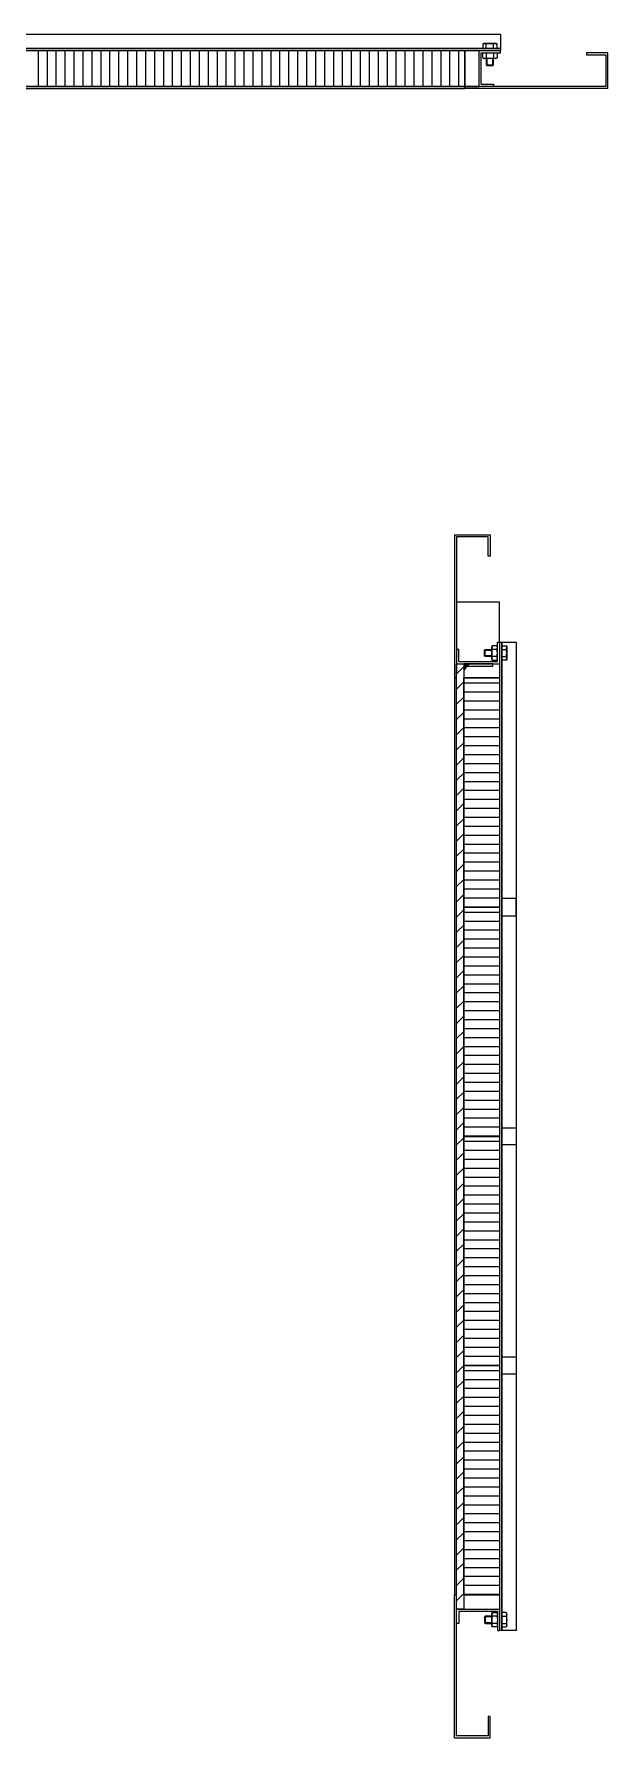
# Model space of a CAD drawing. Header units: inches. Extents: x 49419 to 111780, y 786065 to 1579898.
# Drawn here: x 59273 to 59674, y 787479 to 788669 of the extents above; entities that cross this region are included whole.
import ezdxf

# ---------------------------------------------------------------- set-up
doc = ezdxf.new("R2010")
doc.units = ezdxf.units.IN
doc.header["$MEASUREMENT"] = 0
doc.layers.add('tbi', color=7, linetype='Continuous', lineweight=20)
doc.layers.add('Thanh chiu luc', color=5, linetype='Continuous', lineweight=25)

msp = doc.modelspace()

# ---------------------------------------------------------------- hatches: boundary and pattern name
at = {"layer": 'tbi', "linetype": 'Continuous'}
h = msp.add_hatch(color=5, dxfattribs=at)
h.dxf.hatch_style = 1
h.paths.add_polyline_path([(59578.65, 788229.45), (59573.65, 788229.45), (59573.65, 788224.17, -0.2667543)])

# ---------------------------------------------------------------- linework, layer by layer
at = {"color": 8, "linetype": 'Continuous'}
for points, elevation in [([(59596.84, 788659), (59596.84, 788662.14), (59596.2, 788662.5), (59587.47, 788662.5), (59586.84, 788662.14), (59586.84, 788659)], -4), ([(59596.84, 788652.37), (59596.2, 788652.01), (59587.47, 788652.01), (59586.84, 788652.37), (59586.84, 788655.64), (59587.47, 788656.01), (59596.2, 788656.01), (59596.84, 788655.64)], -4), ([(59593.52, 788241.95), (59593.15, 788241.32), (59593.15, 788232.59), (59593.52, 788231.95), (59596.78, 788231.95), (59597.15, 788232.59), (59597.15, 788241.32), (59596.78, 788241.95)], -2), ([(59600.15, 788241.95), (59603.28, 788241.95), (59603.65, 788241.32), (59603.65, 788232.59), (59603.28, 788231.95), (59600.15, 788231.95)], -2), ([(59593.52, 787556.95), (59593.15, 787557.59), (59593.15, 787566.32), (59593.52, 787566.95), (59596.78, 787566.95), (59597.15, 787566.32), (59597.15, 787557.59), (59596.78, 787556.95)], -2), ([(59600.15, 787556.95), (59603.28, 787556.95), (59603.65, 787557.59), (59603.65, 787566.32), (59603.28, 787566.95), (59600.15, 787566.95)], -2)]:
    msp.add_lwpolyline(points, close=True, dxfattribs=dict(at, elevation=elevation))
for points, elevation in [([(59586.84, 788662.14, -0.2948), (59589.34, 788662.14, -0.1474), (59594.34, 788662.14, -0.2948), (59596.84, 788662.14, -0.2948)], -4), ([(59586.84, 788655.64, -0.2948), (59589.34, 788655.64, -0.1474), (59594.34, 788655.64, -0.2948), (59596.84, 788655.64, -0.2948)], -4), ([(59586.84, 788652.37, 0.2948), (59589.34, 788652.37, 0.1474), (59594.34, 788652.37, 0.2948), (59596.84, 788652.37, 0.2948)], -4), ([(59593.52, 788231.95, -0.2948), (59593.52, 788234.45, -0.1474), (59593.52, 788239.45, -0.2948), (59593.52, 788241.95, -0.2948)], -2), ([(59596.78, 788231.95, 0.2948), (59596.78, 788234.45, 0.1474), (59596.78, 788239.45, 0.2948), (59596.78, 788241.95, 0.2948)], -2), ([(59603.28, 788231.95, 0.2948), (59603.28, 788234.45, 0.1474), (59603.28, 788239.45, 0.2948), (59603.28, 788241.95, 0.2948)], -2), ([(59593.52, 787566.95, 0.2948), (59593.52, 787564.45, 0.1474), (59593.52, 787559.45, 0.2948), (59593.52, 787556.95, 0.2948)], -2), ([(59596.78, 787566.95, -0.2948), (59596.78, 787564.45, -0.1474), (59596.78, 787559.45, -0.2948), (59596.78, 787556.95, -0.2948)], -2), ([(59603.28, 787566.95, -0.2948), (59603.28, 787564.45, -0.1474), (59603.28, 787559.45, -0.2948), (59603.28, 787556.95, -0.2948)], -2)]:
    msp.add_lwpolyline(points, format="xyb", dxfattribs=dict(at, elevation=elevation))
for points, elevation in [([(59589.34, 788659), (59589.34, 788662.14)], -4), ([(59594.34, 788659), (59594.34, 788662.14)], -4), ([(59589.34, 788655.64), (59589.34, 788652.37)], -4), ([(59594.34, 788655.64), (59594.34, 788652.37)], -4), ([(59596.78, 788239.45), (59593.52, 788239.45)], -2), ([(59596.78, 788234.45), (59593.52, 788234.45)], -2), ([(59600.15, 788239.45), (59603.28, 788239.45)], -2), ([(59600.15, 788234.45), (59603.28, 788234.45)], -2), ([(59596.78, 787564.45), (59593.52, 787564.45)], -2), ([(59596.78, 787559.45), (59593.52, 787559.45)], -2), ([(59600.15, 787564.45), (59603.28, 787564.45)], -2), ([(59600.15, 787559.45), (59603.28, 787559.45)], -2)]:
    msp.add_lwpolyline(points, dxfattribs=dict(at, elevation=elevation))
at = {"layer": 'tbi', "linetype": 'Continuous'}
for p, q in [((58589.34, 788657.51), (59599.34, 788657.51)), ((59584.34, 788632.51, 2), (59584.34, 788657.51, -0.55)), ((59585.84, 788634.01, 2), (59585.84, 788656.01, 1.27)), ((59585.84, 788656.01, 2), (59599.34, 788656.01, 2)), ((59599.34, 788656.01), (59599.34, 788657.51)), ((59599.34, 788656.01), (59599.34, 788657.51)), ((59674.34, 788656.01), (59659.34, 788656.01)), ((59659.34, 788656.01, 2), (59659.34, 788654.51, 2)), ((59659.34, 788654.51, 2), (59672.84, 788654.51, 2)), ((59672.84, 788654.51, 2), (59672.84, 788632.51, 2)), ((59674.34, 788631.01), (59674.34, 788656.01)), ((58614.34, 788631.01), (59574.34, 788631.01)), ((59672.84, 788632.51, 2), (59574.34, 788632.51, 2)), ((59574.34, 788631.01), (59574.34, 788632.51, 2)), ((59674.34, 788631.01), (59574.34, 788631.01)), ((59594.34, 788632.51), (59584.34, 788632.51)), ((59585.84, 788634.01, 2), (59594.34, 788634.01, 2)), ((59594.34, 788634.01, 2), (59594.34, 788632.51, 2)), ((59567.15, 788319.45), (59592.15, 788319.45)), ((59567.15, 788319.45), (59567.15, 788219.45)), ((59590.65, 788317.95, 2), (59568.65, 788317.95, 2)), ((59568.65, 788317.95, 2), (59568.65, 788222.95, 2)), ((59590.65, 788304.45, 2), (59590.65, 788317.95, 2)), ((59592.15, 788319.45), (59592.15, 788304.45)), ((59592.15, 788304.45, 2), (59590.65, 788304.45, 2)), ((59597.15, 788230.95, 2), (59597.15, 788244.45, 2)), ((59597.15, 788244.45, 2), (59598.65, 788244.45, 2)), ((59598.65, 788244.45), (59598.65, 787554.45)), ((59568.65, 788239.45), (59568.65, 788229.45)), ((59570.15, 788239.45, 2), (59568.65, 788239.45, 2)), ((59570.15, 788230.95, 2), (59570.15, 788239.45, 2)), ((59568.65, 788229.45, 2), (59598.65, 788229.45, 0.18)), ((59570.15, 788230.95, 2), (59597.15, 788230.95, 2)), ((59567.15, 788219.45), (59567.15, 787579.45)), ((59568.65, 788219.45, 2), (59567.15, 788219.45)), ((59567.15, 787479.45), (59567.15, 787579.45)), ((59567.15, 787579.45), (59568.65, 787579.45, 2)), ((59568.65, 787480.95, 2), (59568.65, 787579.45, 2)), ((59568.65, 787569.45, 2), (59598.65, 787569.45, -0.55)), ((59568.65, 787559.45), (59568.65, 787569.45)), ((59570.15, 787567.95, 2), (59597.15, 787567.95, 1.27)), ((59570.15, 787567.95, 2), (59570.15, 787559.45, 2)), ((59597.15, 787567.95, 2), (59597.15, 787554.45, 2)), ((59570.15, 787559.45, 2), (59568.65, 787559.45, 2)), ((59597.15, 787554.45), (59598.65, 787554.45)), ((59597.15, 787554.45), (59598.65, 787554.45)), ((59592.15, 787494.45, 2), (59590.65, 787494.45, 2)), ((59590.65, 787494.45, 2), (59590.65, 787480.95, 2)), ((59592.15, 787479.45), (59592.15, 787494.45)), ((59567.15, 787479.45), (59592.15, 787479.45)), ((59590.65, 787480.95, 2), (59568.65, 787480.95, 2))]:
    msp.add_line(p, q, dxfattribs=at)
at = {"layer": 'tbi', "color": 5, "linetype": 'Continuous'}
for p, q in [((59094.34, 788657.51, 2), (59574.34, 788657.51, 2)), ((59574.34, 788632.51, 2), (59094.34, 788632.51, 2)), ((59593.65, 788229.45), (59573.65, 788229.45)), ((59573.65, 788229.45), (59573.65, 788227.45)), ((59578.65, 788229.45, 2), (59573.65, 788229.45, 2)), ((59573.65, 788229.45, 2), (59573.65, 788224.17, 2)), ((59593.65, 788227.45), (59573.65, 788227.45)), ((59593.65, 788229.45), (59593.65, 788227.45)), ((59573.65, 788059.45, 2), (59573.65, 788219.45, 2)), ((59598.65, 788219.45, 2), (59598.65, 788059.45, 2)), ((59598.65, 788059.45, 2), (59573.65, 788059.45, 2)), ((59573.65, 787899.45, 2), (59573.65, 788059.45, 2)), ((59598.65, 788059.45, 2), (59598.65, 787899.45, 2)), ((59598.65, 787899.45, 2), (59573.65, 787899.45, 2)), ((59573.65, 787739.45, 2), (59573.65, 787899.45, 2)), ((59598.65, 787899.45, 2), (59598.65, 787739.45, 2)), ((59573.65, 787739.45, 2), (59598.65, 787739.45, 2)), ((59573.65, 787579.45, 2), (59573.65, 787739.45, 2)), ((59598.65, 787739.45, 2), (59598.65, 787579.45, 2))]:
    msp.add_line(p, q, dxfattribs=at)
at = {"layer": 'tbi', "color": 1, "linetype": 'Continuous'}
for p, q in [((59276.5, 788632.51, -2), (59276.5, 788657.51, -2)), ((59282.75, 788632.51, -2), (59282.75, 788657.51, -2)), ((59289, 788632.51, -2), (59289, 788657.51, -2)), ((59295.25, 788632.51, -2), (59295.25, 788657.51, -2)), ((59301.5, 788632.51, -2), (59301.5, 788657.51, -2)), ((59307.75, 788632.51, -2), (59307.75, 788657.51, -2)), ((59314, 788632.51, -2), (59314, 788657.51, -2)), ((59320.25, 788632.51, -2), (59320.25, 788657.51, -2)), ((59326.5, 788632.51, -2), (59326.5, 788657.51, -2)), ((59332.75, 788632.51, -2), (59332.75, 788657.51, -2)), ((59339, 788632.51, -2), (59339, 788657.51, -2)), ((59345.25, 788632.51, -2), (59345.25, 788657.51, -2)), ((59351.5, 788632.51, -2), (59351.5, 788657.51, -2)), ((59357.75, 788632.51, -2), (59357.75, 788657.51, -2)), ((59364, 788632.51, -2), (59364, 788657.51, -2)), ((59370.25, 788632.51, -2), (59370.25, 788657.51, -2)), ((59376.5, 788632.51, -2), (59376.5, 788657.51, -2)), ((59382.75, 788632.51, -2), (59382.75, 788657.51, -2)), ((59389, 788632.51, -2), (59389, 788657.51, -2)), ((59395.25, 788632.51, -2), (59395.25, 788657.51, -2)), ((59401.5, 788632.51, -2), (59401.5, 788657.51, -2)), ((59407.75, 788632.51, -2), (59407.75, 788657.51, -2)), ((59414, 788632.51, -2), (59414, 788657.51, -2)), ((59420.25, 788632.51, -2), (59420.25, 788657.51, -2)), ((59426.5, 788632.51, -2), (59426.5, 788657.51, -2)), ((59432.75, 788632.51, -2), (59432.75, 788657.51, -2)), ((59439, 788632.51, -2), (59439, 788657.51, -2)), ((59445.25, 788632.51, -2), (59445.25, 788657.51, -2)), ((59451.5, 788632.51, -2), (59451.5, 788657.51, -2)), ((59457.75, 788632.51, -2), (59457.75, 788657.51, -2)), ((59464, 788632.51, -2), (59464, 788657.51, -2)), ((59470.25, 788632.51, -2), (59470.25, 788657.51, -2)), ((59476.5, 788632.51, -2), (59476.5, 788657.51, -2)), ((59482.75, 788632.51, -2), (59482.75, 788657.51, -2)), ((59489, 788632.51, -2), (59489, 788657.51, -2)), ((59495.25, 788632.51, -2), (59495.25, 788657.51, -2)), ((59501.5, 788632.51, -2), (59501.5, 788657.51, -2)), ((59507.75, 788632.51, -2), (59507.75, 788657.51, -2)), ((59514, 788632.51, -2), (59514, 788657.51, -2)), ((59520.25, 788632.51, -2), (59520.25, 788657.51, -2)), ((59526.5, 788632.51, -2), (59526.5, 788657.51, -2)), ((59532.75, 788632.51, -2), (59532.75, 788657.51, -2)), ((59539, 788632.51, -2), (59539, 788657.51, -2)), ((59545.25, 788632.51, -2), (59545.25, 788657.51, -2)), ((59551.5, 788632.51, -2), (59551.5, 788657.51, -2)), ((59557.75, 788632.51, -2), (59557.75, 788657.51, -2)), ((59564, 788632.51, -2), (59564, 788657.51, -2)), ((59570.25, 788632.51, -2), (59570.25, 788657.51, -2)), ((59584.34, 788632.29, -2), (59584.12, 788632.51, -2)), ((59568.65, 788222.28), (59573.65, 788227.28)), ((59568.65, 788211.68), (59573.65, 788216.68)), ((59573.65, 788216.04), (59598.65, 788216.04)), ((59573.65, 788209.79), (59598.65, 788209.79)), ((59568.65, 788201.07), (59573.65, 788206.07)), ((59573.65, 788203.54), (59598.65, 788203.54)), ((59573.65, 788197.29), (59598.65, 788197.29)), ((59568.65, 788190.46), (59573.65, 788195.46)), ((59568.65, 788179.86), (59573.65, 788184.86)), ((59573.65, 788191.04), (59598.65, 788191.04)), ((59573.65, 788184.79), (59598.65, 788184.79)), ((59568.65, 788169.25), (59573.65, 788174.25)), ((59573.65, 788178.54), (59598.65, 788178.54)), ((59573.65, 788172.29), (59598.65, 788172.29)), ((59568.65, 788158.64), (59573.65, 788163.64)), ((59573.65, 788166.04), (59598.65, 788166.04)), ((59568.65, 788148.04), (59573.65, 788153.04)), ((59573.65, 788159.79), (59598.65, 788159.79)), ((59573.65, 788153.54), (59598.65, 788153.54)), ((59568.65, 788137.43), (59573.65, 788142.43)), ((59573.65, 788147.29), (59598.65, 788147.29)), ((59573.65, 788141.04), (59598.65, 788141.04)), ((59568.65, 788126.82), (59573.65, 788131.82)), ((59573.65, 788134.79), (59598.65, 788134.79)), ((59573.65, 788128.54), (59598.65, 788128.54)), ((59568.65, 788116.22), (59573.65, 788121.22)), ((59573.65, 788122.29), (59598.65, 788122.29)), ((59573.65, 788116.04), (59598.65, 788116.04)), ((59568.65, 788105.61), (59573.65, 788110.61)), ((59573.65, 788109.79), (59598.65, 788109.79)), ((59573.65, 788103.54), (59598.65, 788103.54)), ((59568.65, 788095), (59573.65, 788100)), ((59568.65, 788084.4), (59573.65, 788089.4)), ((59573.65, 788097.29), (59598.65, 788097.29)), ((59573.65, 788091.04), (59598.65, 788091.04)), ((59568.65, 788073.79), (59573.65, 788078.79)), ((59573.65, 788084.79), (59598.65, 788084.79)), ((59573.65, 788078.54), (59598.65, 788078.54)), ((59568.65, 788063.18), (59573.65, 788068.18)), ((59573.65, 788072.29), (59598.65, 788072.29)), ((59573.65, 788066.04), (59598.65, 788066.04)), ((59568.65, 788052.58), (59573.65, 788057.58)), ((59573.65, 788059.79), (59598.65, 788059.79)), ((59573.65, 788056.04), (59598.65, 788056.04)), ((59568.65, 788041.97), (59573.65, 788046.97)), ((59573.65, 788049.79), (59598.65, 788049.79)), ((59573.65, 788043.54), (59598.65, 788043.54)), ((59568.65, 788031.36), (59573.65, 788036.36)), ((59573.65, 788037.29), (59598.65, 788037.29)), ((59573.65, 788031.04), (59598.65, 788031.04)), ((59568.65, 788020.76), (59573.65, 788025.76)), ((59573.65, 788024.79), (59598.65, 788024.79)), ((59573.65, 788018.54), (59598.65, 788018.54)), ((59568.65, 788010.15), (59573.65, 788015.15)), ((59573.65, 788012.29), (59598.65, 788012.29)), ((59573.65, 788006.04), (59598.65, 788006.04)), ((59568.65, 787999.54), (59573.65, 788004.54)), ((59568.65, 787988.94), (59573.65, 787993.94)), ((59573.65, 787999.79), (59598.65, 787999.79)), ((59573.65, 787993.54), (59598.65, 787993.54)), ((59568.65, 787978.33), (59573.65, 787983.33)), ((59573.65, 787987.29), (59598.65, 787987.29)), ((59568.65, 787967.72), (59573.65, 787972.72)), ((59573.65, 787981.04), (59598.65, 787981.04)), ((59573.65, 787974.79), (59598.65, 787974.79)), ((59568.65, 787957.12), (59573.65, 787962.12)), ((59573.65, 787968.54), (59598.65, 787968.54)), ((59573.65, 787962.29), (59598.65, 787962.29)), ((59568.65, 787946.51), (59573.65, 787951.51)), ((59573.65, 787956.04), (59598.65, 787956.04)), ((59573.65, 787949.79), (59598.65, 787949.79)), ((59568.65, 787935.9), (59573.65, 787940.9)), ((59573.65, 787943.54), (59598.65, 787943.54)), ((59573.65, 787937.29), (59598.65, 787937.29)), ((59568.65, 787925.3), (59573.65, 787930.3)), ((59573.65, 787931.04), (59598.65, 787931.04)), ((59573.65, 787924.79), (59598.65, 787924.79)), ((59568.65, 787914.69), (59573.65, 787919.69)), ((59573.65, 787918.54), (59598.65, 787918.54)), ((59573.65, 787912.29), (59598.65, 787912.29)), ((59568.65, 787904.08), (59573.65, 787909.08)), ((59568.65, 787893.48), (59573.65, 787898.48)), ((59573.65, 787906.04), (59598.65, 787906.04)), ((59573.65, 787899.79), (59598.65, 787899.79)), ((59568.65, 787882.87), (59573.65, 787887.87)), ((59573.65, 787896.04), (59598.65, 787896.04)), ((59573.65, 787889.79), (59598.65, 787889.79)), ((59568.65, 787872.26), (59573.65, 787877.26)), ((59573.65, 787883.54), (59598.65, 787883.54)), ((59573.65, 787877.29), (59598.65, 787877.29)), ((59568.65, 787861.66), (59573.65, 787866.66)), ((59573.65, 787871.04), (59598.65, 787871.04)), ((59573.65, 787864.79), (59598.65, 787864.79)), ((59568.65, 787851.05), (59573.65, 787856.05)), ((59573.65, 787858.54), (59598.65, 787858.54)), ((59573.65, 787852.29), (59598.65, 787852.29)), ((59568.65, 787840.44), (59573.65, 787845.44)), ((59573.65, 787846.04), (59598.65, 787846.04)), ((59573.65, 787839.79), (59598.65, 787839.79)), ((59568.65, 787829.84), (59573.65, 787834.84)), ((59573.65, 787833.54), (59598.65, 787833.54)), ((59573.65, 787827.29), (59598.65, 787827.29)), ((59568.65, 787819.23), (59573.65, 787824.23)), ((59573.65, 787821.04), (59598.65, 787821.04)), ((59568.65, 787808.62), (59573.65, 787813.62)), ((59573.65, 787814.79), (59598.65, 787814.79)), ((59573.65, 787808.54), (59598.65, 787808.54)), ((59568.65, 787798.02), (59573.65, 787803.02)), ((59568.65, 787787.41), (59573.65, 787792.41)), ((59573.65, 787802.29), (59598.65, 787802.29)), ((59573.65, 787796.04), (59598.65, 787796.04)), ((59568.65, 787776.81), (59573.65, 787781.81)), ((59573.65, 787789.79), (59598.65, 787789.79)), ((59573.65, 787783.54), (59598.65, 787783.54)), ((59568.65, 787766.2), (59573.65, 787771.2)), ((59573.65, 787777.29), (59598.65, 787777.29)), ((59573.65, 787771.04), (59598.65, 787771.04)), ((59568.65, 787755.59), (59573.65, 787760.59)), ((59573.65, 787764.79), (59598.65, 787764.79)), ((59573.65, 787758.54), (59598.65, 787758.54)), ((59568.65, 787744.99), (59573.65, 787749.99)), ((59573.65, 787752.29), (59598.65, 787752.29)), ((59573.65, 787746.04), (59598.65, 787746.04)), ((59568.65, 787734.38), (59573.65, 787739.38)), ((59573.65, 787739.79), (59598.65, 787739.79)), ((59573.65, 787736.04), (59598.65, 787736.04)), ((59568.65, 787723.77), (59573.65, 787728.77)), ((59573.65, 787729.79), (59598.65, 787729.79)), ((59573.65, 787723.54), (59598.65, 787723.54)), ((59568.65, 787713.17), (59573.65, 787718.17)), ((59573.65, 787717.29), (59598.65, 787717.29)), ((59573.65, 787711.04), (59598.65, 787711.04)), ((59568.65, 787702.56), (59573.65, 787707.56)), ((59568.65, 787691.95), (59573.65, 787696.95)), ((59573.65, 787704.79), (59598.65, 787704.79)), ((59573.65, 787698.54), (59598.65, 787698.54)), ((59568.65, 787681.35), (59573.65, 787686.35)), ((59573.65, 787692.29), (59598.65, 787692.29)), ((59573.65, 787686.04), (59598.65, 787686.04)), ((59568.65, 787670.74), (59573.65, 787675.74)), ((59573.65, 787679.79), (59598.65, 787679.79)), ((59573.65, 787673.54), (59598.65, 787673.54)), ((59568.65, 787660.13), (59573.65, 787665.13)), ((59573.65, 787667.29), (59598.65, 787667.29)), ((59573.65, 787661.04), (59598.65, 787661.04)), ((59568.65, 787649.53), (59573.65, 787654.53)), ((59573.65, 787654.79), (59598.65, 787654.79)), ((59568.65, 787638.92), (59573.65, 787643.92)), ((59573.65, 787648.54), (59598.65, 787648.54)), ((59573.65, 787642.29), (59598.65, 787642.29)), ((59568.65, 787628.31), (59573.65, 787633.31)), ((59573.65, 787636.04), (59598.65, 787636.04)), ((59573.65, 787629.79), (59598.65, 787629.79)), ((59568.65, 787617.71), (59573.65, 787622.71)), ((59573.65, 787623.54), (59598.65, 787623.54)), ((59573.65, 787617.29), (59598.65, 787617.29)), ((59568.65, 787607.1), (59573.65, 787612.1)), ((59568.65, 787596.49), (59573.65, 787601.49)), ((59573.65, 787611.04), (59598.65, 787611.04)), ((59573.65, 787604.79), (59598.65, 787604.79)), ((59568.65, 787585.89), (59573.65, 787590.89)), ((59573.65, 787598.54), (59598.65, 787598.54)), ((59573.65, 787592.29), (59598.65, 787592.29)), ((59568.65, 787575.28), (59573.65, 787580.28)), ((59573.65, 787586.04), (59598.65, 787586.04)), ((59573.65, 787579.79), (59598.65, 787579.79)), ((59573.43, 787569.45), (59573.65, 787569.67))]:
    msp.add_line(p, q, dxfattribs=at)
at = {"layer": 'tbi', "color": 5, "linetype": 'Continuous', "lineweight": 30}
for p, q in [((59574.34, 788657.51, 2), (59574.34, 788632.51, 2)), ((59573.65, 788219.45, 2), (59598.65, 788219.45, 2)), ((59573.65, 788059.45, 2), (59598.65, 788059.45, 2)), ((59573.65, 787899.45, 2), (59598.65, 787899.45, 2)), ((59598.65, 787739.45, 2), (59573.65, 787739.45, 2)), ((59598.65, 787579.45, 2), (59573.65, 787579.45, 2))]:
    msp.add_line(p, q, dxfattribs=at)
at = {"layer": 'tbi', "color": 3, "linetype": 'Continuous'}
for p, q in [((58604.34, 788632.51, 2), (59584.34, 788632.51)), ((59568.65, 788229.45, 2), (59573.65, 788229.45, 2)), ((59568.65, 787569.45, 2), (59568.65, 788229.45, 2)), ((59573.65, 788229.45, 2), (59573.65, 787569.45, 2)), ((59573.65, 787569.45, 2), (59568.65, 787569.45, 2))]:
    msp.add_line(p, q, dxfattribs=at)
at = {"layer": 'tbi', "color": 2, "linetype": 'Continuous'}
for p, q in [((59598.65, 788272.45, 2), (59568.65, 788272.45, 2)), ((59568.65, 788272.45, 2), (59568.65, 788241.45, 2)), ((59598.65, 788244.45, 2), (59598.65, 788272.45, 2))]:
    msp.add_line(p, q, dxfattribs=at)
at = {"layer": 'tbi', "color": 5, "linetype": 'Continuous'}
msp.add_arc((59580.75, 788222.46, 2), 7.31, 106.72924, 166.47365, dxfattribs=at)
at = {"layer": 'Thanh chiu luc', "linetype": 'Continuous'}
for p, q in [((58589.34, 788669), (59599.34, 788669, -2)), ((59599.34, 788669, -2), (59599.34, 788659, -2)), ((59599.34, 788659, -2), (58589.34, 788659)), ((58589.35, 788659), (59599.34, 788659, -2)), ((59599.34, 788659, -2), (59599.34, 788657.51, -2)), ((59598.65, 788244.47), (59600.15, 788244.44)), ((59600.15, 788244.45), (59610.15, 788244.45)), ((59600.15, 787554.45), (59600.15, 788244.45)), ((59600.15, 788244.44), (59600.15, 787554.45)), ((59610.15, 788244.45), (59610.15, 787554.45)), ((59610.15, 788065.45, 2), (59600.15, 788065.45, 2)), ((59610.15, 788053.46, 2), (59610.15, 788065.45, 2)), ((59600.15, 788053.46, 2), (59610.15, 788053.46, 2)), ((59600.15, 787905.45, 2), (59610.15, 787905.45, 2)), ((59610.15, 787905.45, 2), (59610.15, 787893.46, 2)), ((59610.15, 787893.46, 2), (59600.15, 787893.46, 2)), ((59600.15, 787745.45, 2), (59610.15, 787745.45, 2)), ((59610.15, 787745.45, 2), (59610.15, 787733.46, 2)), ((59610.15, 787733.46, 2), (59600.15, 787733.46, 2)), ((59600.15, 787554.45), (59598.65, 787554.45)), ((59610.15, 787554.45), (59600.15, 787554.45))]:
    msp.add_line(p, q, dxfattribs=at)
at = {"layer": 'Thanh chiu luc', "color": 8, "linetype": 'Continuous'}
for p, q in [((59589.34, 788652.01, -4), (59589.34, 788647.51, -4)), ((59589.84, 788652.01, -2), (59589.84, 788647.01, -2)), ((59593.84, 788647.01, -2), (59593.84, 788652.01, -2)), ((59594.34, 788647.51, -4), (59594.34, 788652.01, -4)), ((59589.34, 788647.51, -2), (59594.34, 788647.51, -2)), ((59589.34, 788647.51, -4), (59589.84, 788647.01, -4)), ((59589.84, 788647.01, -4), (59593.84, 788647.01, -4)), ((59593.84, 788647.01, -4), (59594.34, 788647.51, -4)), ((59588.15, 788238.95, -2), (59588.65, 788239.45, -2)), ((59588.15, 788238.95, -2), (59593.15, 788238.95, -2)), ((59588.15, 788234.95, -2), (59588.15, 788238.95, -2)), ((59593.15, 788234.95, -2), (59588.15, 788234.95, -2)), ((59588.65, 788234.45, -2), (59588.15, 788234.95, -2)), ((59588.65, 788234.45, -2), (59588.65, 788239.45, -2)), ((59588.65, 788239.45, -2), (59593.15, 788239.45, -2)), ((59593.15, 788234.45, -2), (59588.65, 788234.45, -2)), ((59588.65, 787564.45, -2), (59588.15, 787563.95, -2)), ((59593.15, 787563.95, -2), (59588.15, 787563.95, -2)), ((59588.15, 787563.95, -2), (59588.15, 787559.95, -2)), ((59588.15, 787559.95, -2), (59593.15, 787559.95, -2)), ((59588.15, 787559.95, -2), (59588.65, 787559.45, -2)), ((59588.65, 787564.45, -2), (59588.65, 787559.45, -2)), ((59593.15, 787564.45, -2), (59588.65, 787564.45, -2)), ((59588.65, 787559.45, -2), (59593.15, 787559.45, -2))]:
    msp.add_line(p, q, dxfattribs=at)

doc.saveas('drawing.dxf')
